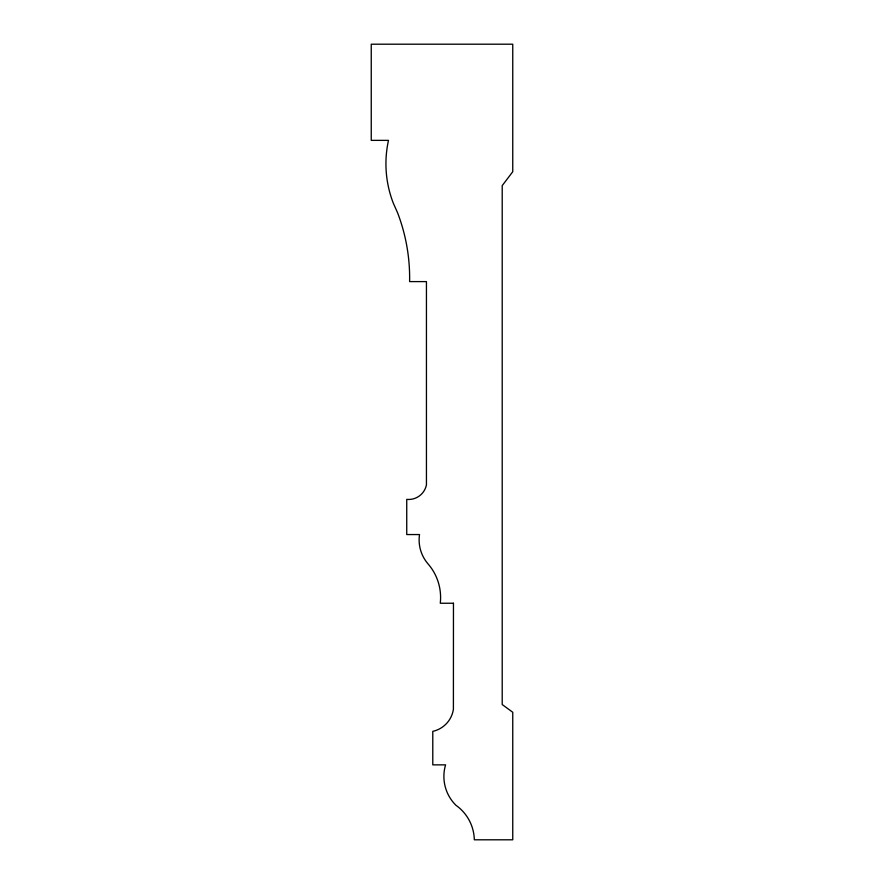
<?xml version="1.0" encoding="UTF-8"?>
<svg xmlns="http://www.w3.org/2000/svg" width="884" height="884" viewBox="0 0 884 884"><rect width="100%" height="100%" fill="white"/><g stroke="black" fill="none" stroke-linecap="round" stroke-linejoin="round"><path stroke-width="1.33" d="M453.459 603.242L453.404 709.266A26.608 26.608 0 0 1 432.784 731.355L432.784 764.859L445.58 764.859A40.553 40.553 0 0 0 455.923 805.269A43.438 43.438 0 0 1 474.321 839.8L512.753 839.8L512.753 712.272L502.211 704.537L502.211 185.618L512.753 171.728L512.753 44.2L371.247 44.2L371.247 140.368L388.485 140.368A108.898 108.898 0 0 0 393.303 203.154L397.59 212.812A182.17 182.17 0 0 1 409.601 281.598L426.442 281.598L426.442 484.896A18.188 18.188 0 0 1 406.739 499.383L406.739 534.555L419.513 534.555A36.697 36.697 0 0 0 427.9 563.727A51.261 51.261 0 0 1 440.276 603.242L453.459 603.242"/></g></svg>
